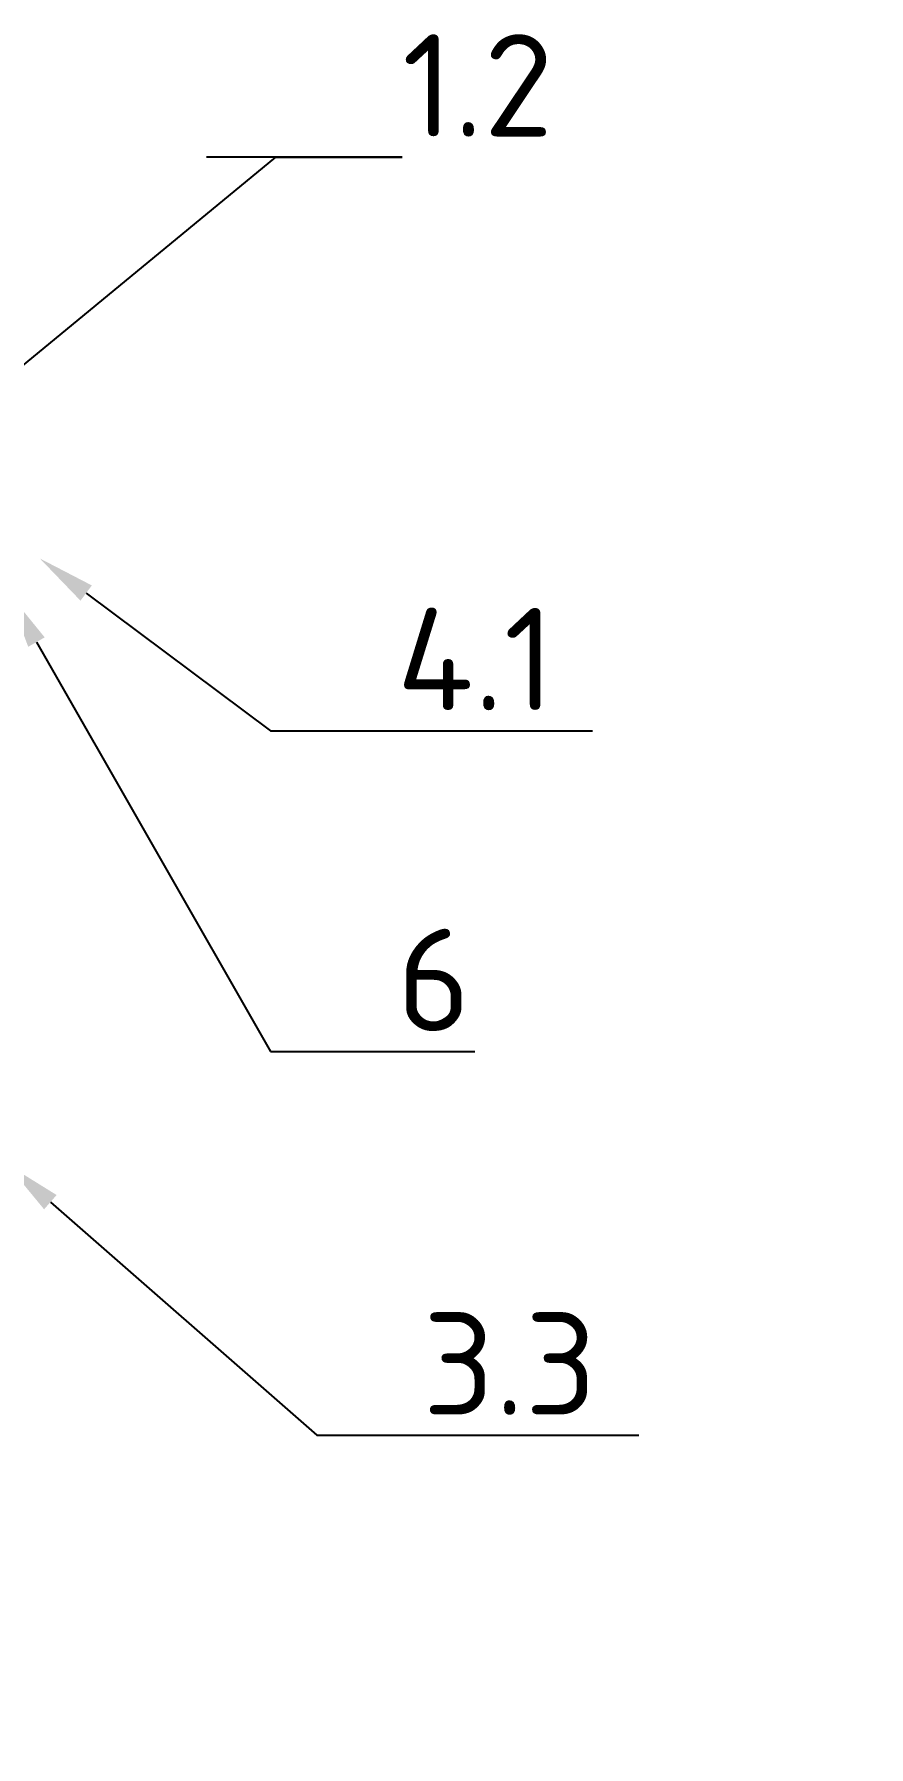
# Model space of a CAD drawing. Header units: millimetres. Extents: x -3689 to 2883575, y -702957 to -604547.
# Drawn here: x 2872595.7 to 2872734.3, y -662507.1 to -662222.6 of the extents above; entities that cross this region are included whole.
import ezdxf
from ezdxf import colors
from ezdxf.entities.mleader import LeaderData, LeaderLine
from ezdxf.math import Vec2, Vec3

# ---------------------------------------------------------------- set-up
doc = ezdxf.new("R2010")
doc.units = ezdxf.units.MM
doc.header["$PDMODE"] = 35
doc.layers.add('A-FLOR-DIMS', color=133, linetype='Continuous', lineweight=0)
doc.layers.add('A-FLOR-IDEN', color=14, linetype='Continuous')
doc.styles.add('GOST 2.304', font='CS_Gost2304.shx')
doc.styles.add('ЕСКД', font='isocpeur.ttf')
doc.dimstyles.new('001.5', dxfattribs={"dimscale": 10, "dimtxt": 1.5, "dimasz": 0.7, "dimexe": 0.5, "dimexo": 0, "dimgap": 0.3, "dimtad": 1, "dimdec": 0, "dimrnd": 0.001, "dimtxsty": 'GOST 2.304', "dimblk": 'ARCHTICK', "dimcen": 0, "dimdle": 0.5, "dimclrd": 256, "dimclre": 256, "dimclrt": 256, "dimadec": 0, "dimazin": 2, "dimtfac": 0.75, "dimtdec": 0, "dimtmove": 1, "dimatfit": 3, "dimfxl": 1, "dimtolj": 1, "dimarcsym": 0})

# ---------------------------------------------------------------- blocks, each defined once
blk = doc.blocks.new('_ARCHTICK')
at = {"color": 0, "linetype": 'ByBlock', "const_width": 0.15}
blk.add_lwpolyline([(-0.5, -0.5), (0.5, 0.5)], dxfattribs=at)
blk = doc.blocks.new('*D772')
at = {"layer": 'A-FLOR-DIMS', "lineweight": -2, "ltscale": 10, "transparency": 16777216}
for p, q in [((2872548.173629479, -662466.7907448672), (2872548.173629479, -662545.4651525088)), ((2872586.165881683, -662466.7907448672), (2872586.165881683, -662545.4651525088)), ((2872543.173629479, -662540.4651525088), (2872591.165881683, -662540.4651525088))]:
    blk.add_line(p, q, dxfattribs=at)
at = {"layer": 'Defpoints', "color": 0, "lineweight": 50, "ltscale": 10, "transparency": 16777216}
for p in [(2872548.173629479, -662466.7907448672), (2872586.165881683, -662466.7907448672), (2872586.165881683, -662540.4651525088)]:
    blk.add_point(p, dxfattribs=at)
at = {"layer": 'A-FLOR-DIMS', "lineweight": -2, "ltscale": 10, "transparency": 16777216, "xscale": 7, "yscale": 7, "zscale": 7, "rotation": 180}
blk.add_blockref('_ARCHTICK', (2872548.173629479, -662540.4651525088), dxfattribs=at)
at = {"layer": 'A-FLOR-DIMS', "lineweight": -2, "ltscale": 10, "transparency": 16777216, "xscale": 7, "yscale": 7, "zscale": 7}
blk.add_blockref('_ARCHTICK', (2872586.165881683, -662540.4651525088), dxfattribs=at)
at = {"layer": 'A-FLOR-DIMS', "ltscale": 10, "transparency": 16777216, "insert": (2872633.239774027, -662524.395453047), "char_height": 15, "attachment_point": 5, "style": 'GOST 2.304'}
blk.add_mtext('\\A1;min 30', dxfattribs=at)

msp = doc.modelspace()

# ---------------------------------------------------------------- dimensions: what is measured, and where the dimension line sits
at = {"layer": 'A-FLOR-DIMS', "ltscale": 10}
dim = msp.add_linear_dim(base=(2872586.165881683, -662540.4651525088), p1=(2872548.173629479, -662466.7907448672), p2=(2872586.165881683, -662466.7907448672), text='min 30', dimstyle='001.5', dxfattribs=at)
dim.commit()
dim.dimension.update_dxf_attribs({"geometry": '*D772', "text_midpoint": (2872633.239774027, -662534.895453047), "dimtype": 160})

# ---------------------------------------------------------------- leaders
at = {"layer": 'A-FLOR-IDEN'}
ml = msp.add_multileader_mtext('Standard', dxfattribs=at)
ml.set_content('1.2', color=256, style='ЕСКД')
ml.set_leader_properties()
ml.build(insert=Vec2(0, 0))
ml.multileader.update_dxf_attribs({"text_left_attachment_type": 6, "text_right_attachment_type": 6, "dogleg_length": 20.96987534605703, "arrow_head_size": 9.600000000000001})
ctx = ml.context
ctx.base_point, ctx.char_height, ctx.arrow_head_size, ctx.landing_gap_size, ctx.plane_origin, ctx.plane_x_axis, ctx.plane_y_axis = Vec3(2872656.828069382, -662243.0234155094), 17, 9.600000000000001, 0, Vec3(2872942.433391556, -662569.5481752469), Vec3(1, -2.258681448315656e-12), Vec3(2.258681448315656e-12, 1)
ctx.left_attachment, ctx.right_attachment = 6, 6
notes = []
notes.append((ctx, [(1, (1, 1, 0), (2872635.858194036, -662243.0234155094), (1, -2.258681448315656e-12), 20.96987534605703, [(0, [(2872584.163281675, -662285.6213053946)], 0, [])])]))
ctx.mtext.insert, ctx.mtext.text_direction, ctx.mtext.rotation, ctx.mtext.width, ctx.mtext.flow_direction = Vec3(2872656.828069382, -662222.6234155094), Vec3(1, -2.258882650657248e-12), 6.283185307177328, 77.51149692218215, 5
ml = msp.add_multileader_mtext('Standard', dxfattribs=at)
ml.set_content('4.1', color=256, style='ЕСКД')
ml.set_leader_properties()
ml.build(insert=Vec2(0, 0))
ml.multileader.update_dxf_attribs({"text_left_attachment_type": 6, "text_right_attachment_type": 6, "dogleg_length": 20.96987534605703, "arrow_head_size": 9.600000000000001})
ctx = ml.context
ctx.base_point, ctx.char_height, ctx.arrow_head_size, ctx.landing_gap_size, ctx.plane_origin, ctx.plane_x_axis, ctx.plane_y_axis = Vec3(2872655.93181854, -662338.3307132128), 17, 9.600000000000001, 0, Vec3(2872565.64882817, -662325.2048869714), Vec3(1, 2.258681448315656e-12), Vec3(-2.258681448315656e-12, 1)
ctx.left_attachment, ctx.right_attachment = 6, 6
notes.append((ctx, [(0, (1, 1, 0), (2872634.961943194, -662338.3307132128), (1, 2.258681448315656e-12), 20.96987534605703, [(0, [(2872596.650128368, -662309.7184910307)], 0, [])])]))
ctx.mtext.insert, ctx.mtext.text_direction, ctx.mtext.rotation, ctx.mtext.width, ctx.mtext.flow_direction = Vec3(2872655.93181854, -662317.9307132128), Vec3(1, 2.258882650657248e-12), 2.258882650657248e-12, 77.51149692218215, 5
ml = msp.add_multileader_mtext('Standard', dxfattribs=at)
ml.set_content('6', color=256, style='ЕСКД')
ml.set_leader_properties()
ml.build(insert=Vec2(0, 0))
ml.multileader.update_dxf_attribs({"text_left_attachment_type": 6, "text_right_attachment_type": 6, "dogleg_length": 20.96987534605703, "arrow_head_size": 9.600000000000001})
ctx = ml.context
ctx.base_point, ctx.char_height, ctx.arrow_head_size, ctx.landing_gap_size, ctx.plane_origin, ctx.plane_x_axis, ctx.plane_y_axis = Vec3(2872655.93181854, -662391.6338147004), 17, 9.600000000000001, 0, Vec3(2872565.64882817, -662356.9048314168), Vec3(1, 2.258681448315656e-12), Vec3(-2.258681448315656e-12, 1)
ctx.left_attachment, ctx.right_attachment = 6, 6
notes.append((ctx, [(0, (1, 1, 0), (2872634.961943194, -662391.6338147004), (1, 2.258681448315656e-12), 20.96987534605703, [(0, [(2872591.317814898, -662315.2732389471)], 0, [])])]))
ctx.mtext.insert, ctx.mtext.text_direction, ctx.mtext.rotation, ctx.mtext.width, ctx.mtext.flow_direction = Vec3(2872655.93181854, -662371.2338147004), Vec3(1, 2.258882650657248e-12), 2.258882650657248e-12, 77.51149692218215, 5
ml = msp.add_multileader_mtext('Standard', dxfattribs=at)
ml.set_content('3.3', color=256, style='ЕСКД')
ml.set_leader_properties()
ml.build(insert=Vec2(0, 0))
ml.multileader.update_dxf_attribs({"text_left_attachment_type": 6, "text_right_attachment_type": 6, "dogleg_length": 20.96987534605703, "arrow_head_size": 9.600000000000001})
ctx = ml.context
ctx.base_point, ctx.char_height, ctx.arrow_head_size, ctx.landing_gap_size, ctx.plane_origin = Vec3(2872663.655968308, -662455.3864470625), 17, 9.600000000000001, 0, Vec3(2872722.227711963, -662645.7774840319)
ctx.left_attachment, ctx.right_attachment, ctx.text_align_type = 6, 6, 2
notes.append((ctx, [(0, (1, 1, 0), (2872642.686092962, -662455.3864470625), (1, 0), 20.96987534605703, [(0, [(2872591.166402817, -662410.3420167457)], 0, [])])]))
ctx.mtext.insert, ctx.mtext.width, ctx.mtext.alignment, ctx.mtext.flow_direction = Vec3(2872689.155968308, -662434.9864470625), 77.51149692218215, 3, 5
for ctx, leaders in notes:
    for number, flags, end, landing, length, lines in leaders:
        leader = LeaderData()
        leader.index, (leader.has_last_leader_line, leader.has_dogleg_vector, leader.attachment_direction) = number, flags
        leader.last_leader_point, leader.dogleg_vector, leader.dogleg_length = Vec3(end), Vec3(landing), length
        for number, points, colour, breaks in lines:
            line = LeaderLine()
            line.index, line.vertices, line.color, line.breaks = number, Vec3.list(points), colors.encode_raw_color(colour), breaks
            leader.lines.append(line)
        ctx.leaders.append(leader)

doc.saveas('drawing.dxf')
